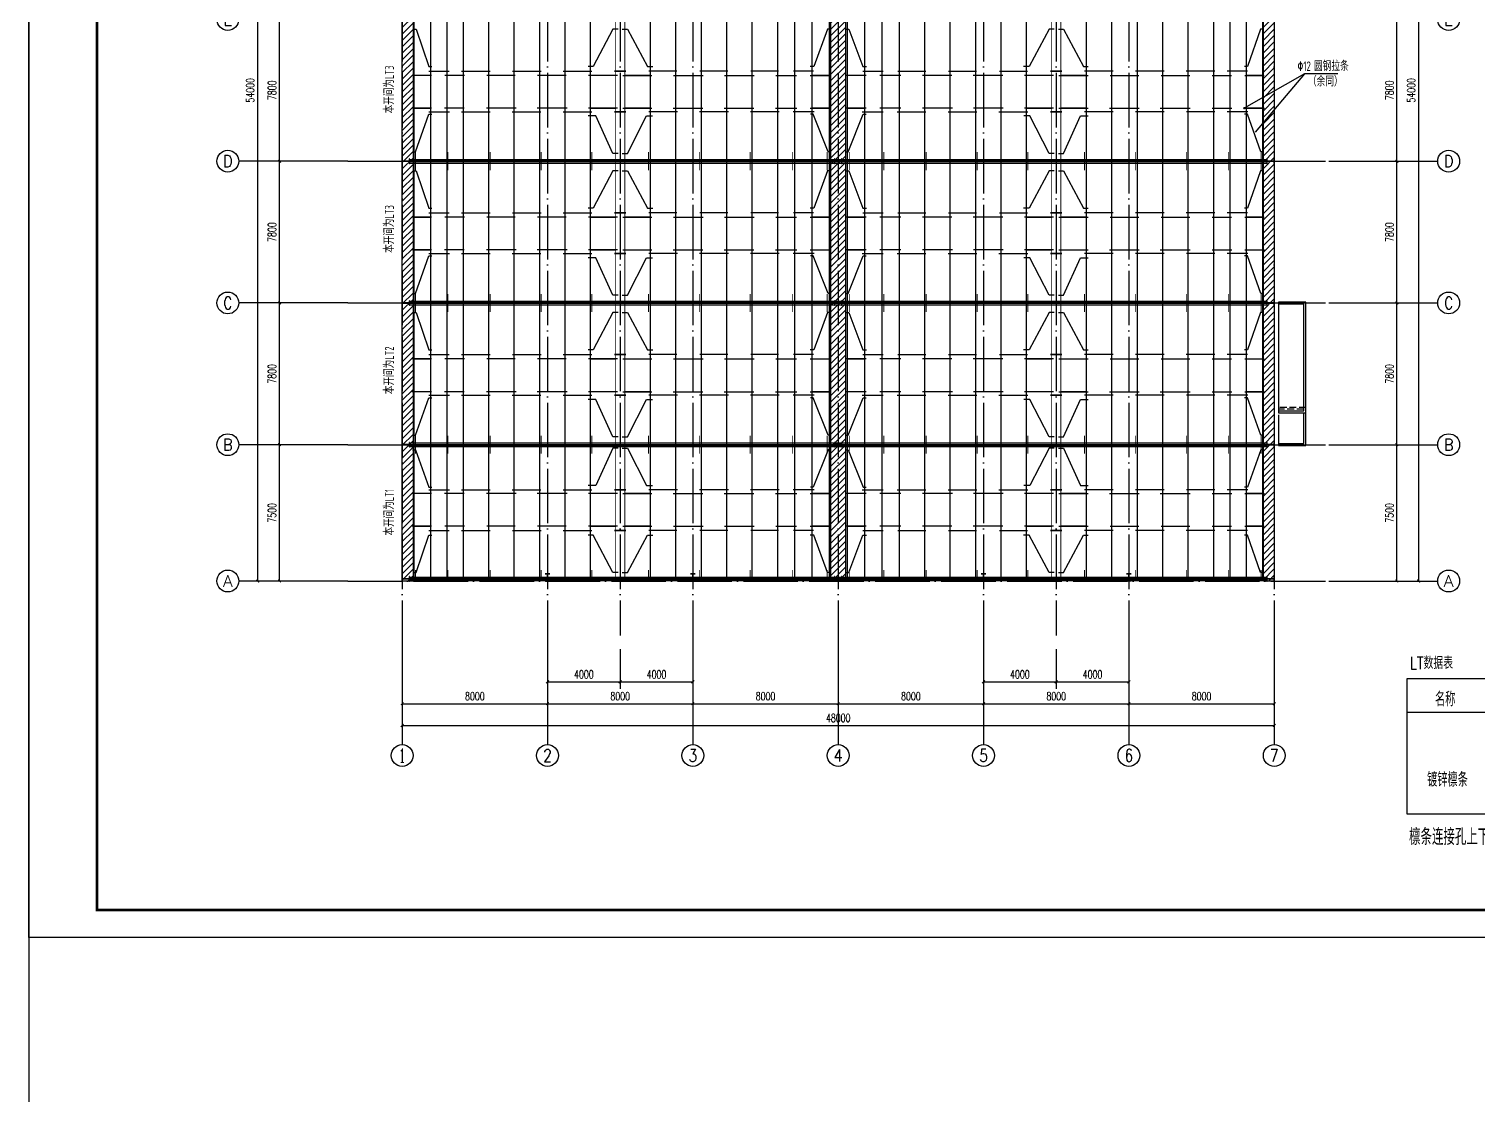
# Model space of a CAD drawing. Header units: millimetres. Extents: x 6950065 to 7140129, y 16284814 to 19754034.
# Drawn here: x 6955997 to 7035754, y 18344041 to 18402698 of the extents above; entities that cross this region are included whole.
import ezdxf
from ezdxf.enums import TextEntityAlignment as Align

# ---------------------------------------------------------------- set-up
doc = ezdxf.new("R2010")
doc.units = ezdxf.units.MM
doc.header["$LTSCALE"] = 1500
doc.header["$MEASUREMENT"] = 0
doc.linetypes.add('DASH', pattern=[0.35, 0.25, -0.1])
doc.linetypes.add('DOTE', pattern=[2.42, 2, -0.2, 0.02, -0.2])
doc.layers.get('Defpoints').update_dxf_attribs({"color": 1})
for name, color, linetype in [('1', 7, 'Continuous'), ('AXIS_TEXT', 7, 'Continuous'), ('AXIS_外部', 171, 'Continuous'), ('COLUMN', 2, 'Continuous'), ('C型钢', 6, 'Continuous'), ('DIM_ELEV', 3, 'Continuous'), ('DOTE', 250, 'DOTE'), ('HANDRAIL', 3, 'Continuous'), ('S-TEXT', 7, 'Continuous'), ('SURFACE', 6, 'Continuous'), ('TEXT', 7, 'Continuous'), ('TK', 4, 'Continuous'), ('WINDOW', 140, 'Continuous'), ('文字', 31, 'Continuous'), ('细实线', 7, 'Continuous')]:
    doc.layers.add(name, color=color, linetype=linetype)
doc.styles.add('_HZDX', font='txt.shx', dxfattribs={"width": 0.8, "bigfont": 'HZDX.shx'})
doc.styles.add('_TCH_AXIS', font='COMPLEX', dxfattribs={"bigfont": 'GBCBIG'})
doc.styles.add('_TCH_DIM_T3', font='SIMPLEX', dxfattribs={"width": 0.705882, "bigfont": 'GBCBIG'})
doc.styles.add('COMPLEX', font='COMPLEX')
doc.styles.add('HZDX', font='txt', dxfattribs={"height": 4, "bigfont": 'HZDX'})
doc.styles.add('TSSD_Dimension', font='Tssdeng.shx', dxfattribs={"width": 0.7, "bigfont": 'hztxt.shx'})
doc.styles.add('TSSD_Label', font='Tssdeng.shx', dxfattribs={"width": 0.7, "bigfont": 'hztxt.shx'})
doc.styles.add('TSSD_REIN', font='tssdeng.shx', dxfattribs={"width": 0.7, "bigfont": 'tssdchn.shx'})
doc.dimstyles.new('_TCH_ARCH&&150', dxfattribs={"dimtxt": 446.25, "dimasz": 150, "dimexe": 375, "dimexo": 450, "dimgap": 189.375, "dimtad": 1, "dimdec": 0, "dimzin": 0, "dimdsep": 46, "dimtxsty": '_TCH_DIM_T3', "dimblk": 'ARCHTICK', "dimcen": 0.09, "dimclrt": 7, "dimazin": 2, "dimtfac": 1, "dimtdec": 0, "dimtix": 1, "dimtmove": 2, "dimatfit": 3, "dimfxl": 0, "dimtolj": 1, "dimtzin": 0, "dimarcsym": 0})
pattern_1 = [(45, (1911566.23, -257033.43), (-176.7766953, 176.7766953), [])]

# ---------------------------------------------------------------- blocks, each defined once
blk = doc.blocks.new('A$C3ACC4A1C')
at = {"layer": 'COLUMN'}
h = blk.add_hatch(color=256, dxfattribs=at)
h.paths.add_polyline_path([(125, 400), (0, 400), (0, 388), (120, 388), (120, 200), (125, 200)])
h.paths.add_polyline_path([(250, 400), (125, 400), (125, 200), (130, 200), (130, 388), (250, 388)])
h.paths.add_polyline_path([(250, 12), (130, 12), (130, 200), (125, 200), (125, 0), (250, 0)])
h.paths.add_polyline_path([(125, 200), (120, 200), (120, 12), (0, 12), (0, 0), (125, 0)])
blk.add_lwpolyline([(0, 0), (0, 12), (120, 12), (120, 388), (0, 388), (0, 400), (250, 400), (250, 388), (130, 388), (130, 12), (250, 12), (250, 0)], close=True, dxfattribs=at)
blk = doc.blocks.new('fghgjhjkh')
at = {"color": 35, "linetype": 'ByBlock', "ltscale": 3}
for p, q in [((5065372, 18794990), (5112572, 18794990)), ((5065372, 18794910), (5112572, 18794910)), ((5065372, 18794870), (5112572, 18794870)), ((5065372, 18794790), (5112572, 18794790))]:
    blk.add_line(p, q, dxfattribs=at)
for points in [[(5065372, 18794990), (5065372, 18794790)], [(5112572, 18794990), (5112572, 18794790)]]:
    blk.add_lwpolyline(points, dxfattribs=at)
blk = doc.blocks.new('_ArchTick')
at = {"color": 0, "linetype": 'ByBlock', "const_width": 0.4}
blk.add_lwpolyline([(-0.5, -0.5), (0.5, 0.5)], dxfattribs=at)
blk = doc.blocks.new('*D16')
at = {"layer": 'Defpoints', "color": 0}
for p in [(6984538, 18369024), (6988538, 18369024), (6988538, 18366773)]:
    blk.add_point(p, dxfattribs=at)
at = {"layer": 'DIM_ELEV', "color": 0, "lineweight": -2}
for p, q in [((6984538, 18368574), (6984538, 18366398)), ((6988538, 18368574), (6988538, 18366398)), ((6984538, 18366773), (6988538, 18366773))]:
    blk.add_line(p, q, dxfattribs=at)
at = {"layer": 'DIM_ELEV', "color": 0, "lineweight": -2, "xscale": 150, "yscale": 150, "zscale": 150, "rotation": 180}
blk.add_blockref('_ArchTick', (6984538, 18366773), dxfattribs=at)
at = {"layer": 'DIM_ELEV', "color": 0, "lineweight": -2, "xscale": 150, "yscale": 150, "zscale": 150}
blk.add_blockref('_ArchTick', (6988538, 18366773), dxfattribs=at)
at = {"layer": 'DIM_ELEV', "color": 7, "insert": (6986538, 18367186), "char_height": 446.2, "attachment_point": 5, "style": '_TCH_DIM_T3'}
blk.add_mtext('\\A1;4000', dxfattribs=at)
blk = doc.blocks.new('*D17')
at = {"layer": 'Defpoints', "color": 0}
for p in [(6988538, 18369024), (6992538, 18369024), (6992538, 18366773)]:
    blk.add_point(p, dxfattribs=at)
at = {"layer": 'DIM_ELEV', "color": 0, "lineweight": -2}
for p, q in [((6988538, 18368574), (6988538, 18366398)), ((6992538, 18368574), (6992538, 18366398)), ((6988538, 18366773), (6992538, 18366773))]:
    blk.add_line(p, q, dxfattribs=at)
at = {"layer": 'DIM_ELEV', "color": 0, "lineweight": -2, "xscale": 150, "yscale": 150, "zscale": 150, "rotation": 180}
blk.add_blockref('_ArchTick', (6988538, 18366773), dxfattribs=at)
at = {"layer": 'DIM_ELEV', "color": 0, "lineweight": -2, "xscale": 150, "yscale": 150, "zscale": 150}
blk.add_blockref('_ArchTick', (6992538, 18366773), dxfattribs=at)
at = {"layer": 'DIM_ELEV', "color": 7, "insert": (6990538, 18367186), "char_height": 446.2, "attachment_point": 5, "style": '_TCH_DIM_T3'}
blk.add_mtext('\\A1;4000', dxfattribs=at)
blk = doc.blocks.new('*D18')
at = {"layer": 'Defpoints', "color": 0}
for p in [(7008538, 18369024), (7012538, 18369024), (7012538, 18366773)]:
    blk.add_point(p, dxfattribs=at)
at = {"layer": 'DIM_ELEV', "color": 0, "lineweight": -2}
for p, q in [((7008538, 18368574), (7008538, 18366398)), ((7012538, 18368574), (7012538, 18366398)), ((7008538, 18366773), (7012538, 18366773))]:
    blk.add_line(p, q, dxfattribs=at)
at = {"layer": 'DIM_ELEV', "color": 0, "lineweight": -2, "xscale": 150, "yscale": 150, "zscale": 150, "rotation": 180}
blk.add_blockref('_ArchTick', (7008538, 18366773), dxfattribs=at)
at = {"layer": 'DIM_ELEV', "color": 0, "lineweight": -2, "xscale": 150, "yscale": 150, "zscale": 150}
blk.add_blockref('_ArchTick', (7012538, 18366773), dxfattribs=at)
at = {"layer": 'DIM_ELEV', "color": 7, "insert": (7010538, 18367186), "char_height": 446.2, "attachment_point": 5, "style": '_TCH_DIM_T3'}
blk.add_mtext('\\A1;4000', dxfattribs=at)
blk = doc.blocks.new('*D19')
at = {"layer": 'Defpoints', "color": 0}
for p in [(7012538, 18369024), (7016538, 18369024), (7016538, 18366773)]:
    blk.add_point(p, dxfattribs=at)
at = {"layer": 'DIM_ELEV', "color": 0, "lineweight": -2}
for p, q in [((7012538, 18368574), (7012538, 18366398)), ((7016538, 18368574), (7016538, 18366398)), ((7012538, 18366773), (7016538, 18366773))]:
    blk.add_line(p, q, dxfattribs=at)
at = {"layer": 'DIM_ELEV', "color": 0, "lineweight": -2, "xscale": 150, "yscale": 150, "zscale": 150, "rotation": 180}
blk.add_blockref('_ArchTick', (7012538, 18366773), dxfattribs=at)
at = {"layer": 'DIM_ELEV', "color": 0, "lineweight": -2, "xscale": 150, "yscale": 150, "zscale": 150}
blk.add_blockref('_ArchTick', (7016538, 18366773), dxfattribs=at)
at = {"layer": 'DIM_ELEV', "color": 7, "insert": (7014538, 18367186), "char_height": 446.2, "attachment_point": 5, "style": '_TCH_DIM_T3'}
blk.add_mtext('\\A1;4000', dxfattribs=at)
blk = doc.blocks.new('fdghgfhgfhgfh')
at = {"layer": 'COLUMN'}
for p, q in [((5077279, 18680572), (5076658, 18680572)), ((5076665, 18680572), (5077287, 18680572)), ((5080093, 18680572), (5078555, 18680572)), ((5082893, 18680572), (5081355, 18680572)), ((5085693, 18680572), (5084155, 18680572)), ((5087617, 18680572), (5086505, 18680572)), ((5077279, 18678333), (5076658, 18678333)), ((5076665, 18678333), (5077287, 18678333)), ((5080125, 18678333), (5078542, 18678333)), ((5082925, 18678333), (5081342, 18678333)), ((5085725, 18678333), (5084142, 18678333)), ((5087648, 18678333), (5086492, 18678333))]:
    blk.add_line(p, q, dxfattribs=at)
at = {"layer": 'COLUMN', "color": 2, "const_width": 80}
for points in [[(5077222, 18680572), (5076722, 18680572)], [(5076722, 18680572), (5077222, 18680572)], [(5077222, 18680337), (5078622, 18680337)], [(5087522, 18680337), (5088472, 18680337)], [(5077222, 18678333), (5076722, 18678333)], [(5076722, 18678333), (5077222, 18678333)], [(5077222, 18678533), (5078622, 18678533)], [(5087522, 18678533), (5088472, 18678533)]]:
    blk.add_lwpolyline(points, dxfattribs=at)
at = {"layer": 'COLUMN', "color": 2}
for points in [[(5077115, 18680337), (5078721, 18680337)], [(5079911, 18680337), (5081539, 18680337)], [(5082711, 18680337), (5084339, 18680337)], [(5085534, 18680337), (5086675, 18680337)], [(5087434, 18680337), (5088575, 18680337)], [(5077115, 18678533), (5078721, 18678533)], [(5079888, 18678533), (5081528, 18678533)], [(5082688, 18678533), (5084328, 18678533)], [(5085526, 18678533), (5086687, 18678533)], [(5087426, 18678533), (5088587, 18678533)]]:
    blk.add_lwpolyline(points, dxfattribs=at)
at = {"layer": 'SURFACE'}
for points in [[(5077089, 18682888), (5077369, 18682888), (5078466, 18680828), (5078777, 18680828)], [(5088547, 18682888), (5088380, 18682888), (5087622, 18680831), (5087423, 18680831)], [(5077089, 18676046), (5077369, 18676046), (5078417, 18678107), (5078753, 18678107)], [(5088552, 18676139), (5088418, 18676139), (5087602, 18678200), (5087442, 18678200)]]:
    blk.add_lwpolyline(points, dxfattribs=at)
blk = doc.blocks.new('dfgfdgfdgd')
at = {"layer": 'COLUMN'}
for p, q in [((5066440, 18680572), (5067559, 18680572)), ((5068240, 18680572), (5069815, 18680572)), ((5071040, 18680572), (5072615, 18680572)), ((5073840, 18680572), (5075415, 18680572)), ((5066434, 18678333), (5067572, 18678333)), ((5068234, 18678333), (5069811, 18678333)), ((5071034, 18678333), (5072611, 18678333)), ((5073834, 18678333), (5075411, 18678333))]:
    blk.add_line(p, q, dxfattribs=at)
at = {"layer": 'COLUMN', "color": 2}
for points in [[(5066594, 18680337), (5065528, 18680337)], [(5068394, 18680337), (5067328, 18680337)], [(5071195, 18680337), (5069627, 18680337)], [(5073995, 18680337), (5072427, 18680337)], [(5076829, 18680337), (5075223, 18680337)], [(5066592, 18678533), (5065507, 18678533)], [(5068392, 18678533), (5067307, 18678533)], [(5071245, 18678533), (5069605, 18678533)], [(5074045, 18678533), (5072405, 18678533)], [(5076829, 18678533), (5075223, 18678533)]]:
    blk.add_lwpolyline(points, dxfattribs=at)
at = {"layer": 'COLUMN', "color": 2, "const_width": 80}
for points in [[(5066522, 18680337), (5065622, 18680337)], [(5076722, 18680337), (5075323, 18680337)], [(5066522, 18678533), (5065622, 18678533)], [(5076722, 18678533), (5075323, 18678533)]]:
    blk.add_lwpolyline(points, dxfattribs=at)
at = {"layer": 'SURFACE'}
for points in [[(5065565, 18682888), (5065734, 18682888), (5066436, 18680828), (5066609, 18680828)], [(5076856, 18682888), (5076576, 18682888), (5075479, 18680828), (5075217, 18680828)], [(5065537, 18676139), (5065707, 18676139), (5066436, 18678200), (5066609, 18678200)], [(5076856, 18676046), (5076576, 18676046), (5075628, 18678107), (5075217, 18678107)]]:
    blk.add_lwpolyline(points, dxfattribs=at)
blk = doc.blocks.new('dfgfdgdfgdgfdgd')
at = {"layer": 'C型钢', "color": 4, "const_width": 50}
for points in [[(5065699, 18683132), (5065699, 18682634)], [(5067482, 18683132), (5067482, 18682634)], [(5069813, 18683132), (5069813, 18682634)], [(5072618, 18683132), (5072618, 18682634)], [(5075411, 18683132), (5075411, 18682634)], [(5078533, 18683132), (5078533, 18682634)], [(5081326, 18683132), (5081326, 18682634)], [(5084131, 18683132), (5084131, 18682634)], [(5086463, 18683132), (5086463, 18682634)], [(5088362, 18683132), (5088362, 18682634)]]:
    blk.add_lwpolyline(points, dxfattribs=at)
blk = doc.blocks.new('jklj')
at = {"layer": 'C型钢', "color": 3}
blk.add_blockref('dfgfdgdfgdgfdgd', (0, -6777), dxfattribs=at)
at = {"layer": 'C型钢', "color": 3, "xscale": -1}
blk.add_blockref('dfgfdgdfgdgfdgd', (10177945, -6777), dxfattribs=at)
blk = doc.blocks.new('GeYuanFrame_46242643', base_point=(20.09, 4.53))
at = {"layer": 'TK'}
blk.add_lwpolyline([(20.09, 4.53), (20.09, 598.53), (861.09, 598.53), (861.09, 4.53)], close=True, dxfattribs=at)
at = {"layer": 'TK', "const_width": 1}
blk.add_lwpolyline([(45.09, 588.53), (851.09, 588.53), (851.09, 14.53), (45.09, 14.53)], close=True, dxfattribs=at)
blk = doc.blocks.new('*D1610')
at = {"layer": 'Defpoints', "color": 0}
for p in [(7027538, 18379823), (7031288, 18379823), (7027538, 18372323)]:
    blk.add_point(p, dxfattribs=at)
at = {"layer": 'DIM_ELEV', "color": 0, "lineweight": -2}
for p, q in [((7027988, 18379823), (7031663, 18379823)), ((7031288, 18372323), (7031288, 18379823)), ((7027988, 18372323), (7031663, 18372323))]:
    blk.add_line(p, q, dxfattribs=at)
at = {"layer": 'DIM_ELEV', "color": 0, "lineweight": -2, "xscale": 150, "yscale": 150, "zscale": 150}
for p, rotation in [((7031288, 18379823), 90), ((7031288, 18372323), 270)]:
    blk.add_blockref('_ArchTick', p, dxfattribs=dict(at, rotation=rotation))
at = {"layer": 'DIM_ELEV', "color": 7, "insert": (7030876, 18376073), "char_height": 446.2, "attachment_point": 5, "rotation": 90, "style": '_TCH_DIM_T3'}
blk.add_mtext('\\A1;7500', dxfattribs=at)
blk = doc.blocks.new('*D1611')
at = {"layer": 'Defpoints', "color": 0}
for p in [(7027538, 18387623), (7031288, 18387623), (7027538, 18379823)]:
    blk.add_point(p, dxfattribs=at)
at = {"layer": 'DIM_ELEV', "color": 0, "lineweight": -2}
for p, q in [((7027988, 18387623), (7031663, 18387623)), ((7031288, 18379823), (7031288, 18387623)), ((7027988, 18379823), (7031663, 18379823))]:
    blk.add_line(p, q, dxfattribs=at)
at = {"layer": 'DIM_ELEV', "color": 0, "lineweight": -2, "xscale": 150, "yscale": 150, "zscale": 150}
for p, rotation in [((7031288, 18387623), 90), ((7031288, 18379823), 270)]:
    blk.add_blockref('_ArchTick', p, dxfattribs=dict(at, rotation=rotation))
at = {"layer": 'DIM_ELEV', "color": 7, "insert": (7030876, 18383723), "char_height": 446.2, "attachment_point": 5, "rotation": 90, "style": '_TCH_DIM_T3'}
blk.add_mtext('\\A1;7800', dxfattribs=at)
blk = doc.blocks.new('*D1612')
at = {"layer": 'Defpoints', "color": 0}
for p in [(7027538, 18395423), (7031288, 18395423), (7027538, 18387623)]:
    blk.add_point(p, dxfattribs=at)
at = {"layer": 'DIM_ELEV', "color": 0, "lineweight": -2}
for p, q in [((7027988, 18395423), (7031663, 18395423)), ((7031288, 18387623), (7031288, 18395423)), ((7027988, 18387623), (7031663, 18387623))]:
    blk.add_line(p, q, dxfattribs=at)
at = {"layer": 'DIM_ELEV', "color": 0, "lineweight": -2, "xscale": 150, "yscale": 150, "zscale": 150}
for p, rotation in [((7031288, 18395423), 90), ((7031288, 18387623), 270)]:
    blk.add_blockref('_ArchTick', p, dxfattribs=dict(at, rotation=rotation))
at = {"layer": 'DIM_ELEV', "color": 7, "insert": (7030876, 18391523), "char_height": 446.2, "attachment_point": 5, "rotation": 90, "style": '_TCH_DIM_T3'}
blk.add_mtext('\\A1;7800', dxfattribs=at)
blk = doc.blocks.new('*D1613')
at = {"layer": 'Defpoints', "color": 0}
for p in [(7027538, 18403223), (7031288, 18403223), (7027538, 18395423)]:
    blk.add_point(p, dxfattribs=at)
at = {"layer": 'DIM_ELEV', "color": 0, "lineweight": -2}
for p, q in [((7027988, 18403223), (7031663, 18403223)), ((7031288, 18395423), (7031288, 18403223)), ((7027988, 18395423), (7031663, 18395423))]:
    blk.add_line(p, q, dxfattribs=at)
at = {"layer": 'DIM_ELEV', "color": 0, "lineweight": -2, "xscale": 150, "yscale": 150, "zscale": 150}
for p, rotation in [((7031288, 18403223), 90), ((7031288, 18395423), 270)]:
    blk.add_blockref('_ArchTick', p, dxfattribs=dict(at, rotation=rotation))
at = {"layer": 'DIM_ELEV', "color": 7, "insert": (7030876, 18399323), "char_height": 446.2, "attachment_point": 5, "rotation": 90, "style": '_TCH_DIM_T3'}
blk.add_mtext('\\A1;7800', dxfattribs=at)
blk = doc.blocks.new('*D1617')
at = {"layer": 'Defpoints', "color": 0}
for p in [(7027538, 18426323), (7032488, 18426323), (7027538, 18372323)]:
    blk.add_point(p, dxfattribs=at)
at = {"layer": 'DIM_ELEV', "color": 0, "lineweight": -2}
for p, q in [((7027988, 18426323), (7032863, 18426323)), ((7032488, 18372323), (7032488, 18426323)), ((7027988, 18372323), (7032863, 18372323))]:
    blk.add_line(p, q, dxfattribs=at)
at = {"layer": 'DIM_ELEV', "color": 0, "lineweight": -2, "xscale": 150, "yscale": 150, "zscale": 150}
for p, rotation in [((7032488, 18426323), 90), ((7032488, 18372323), 270)]:
    blk.add_blockref('_ArchTick', p, dxfattribs=dict(at, rotation=rotation))
at = {"layer": 'DIM_ELEV', "color": 7, "insert": (7032076, 18399323), "char_height": 446.2, "attachment_point": 5, "rotation": 90, "style": '_TCH_DIM_T3'}
blk.add_mtext('\\A1;54000', dxfattribs=at)
blk = doc.blocks.new('*D1618')
at = {"layer": 'Defpoints', "color": 0}
for p in [(6976538, 18369323), (6984538, 18369323), (6984538, 18365573)]:
    blk.add_point(p, dxfattribs=at)
at = {"layer": 'DIM_ELEV', "color": 0, "lineweight": -2}
for p, q in [((6976538, 18368873), (6976538, 18365198)), ((6984538, 18368873), (6984538, 18365198)), ((6976538, 18365573), (6984538, 18365573))]:
    blk.add_line(p, q, dxfattribs=at)
at = {"layer": 'DIM_ELEV', "color": 0, "lineweight": -2, "xscale": 150, "yscale": 150, "zscale": 150, "rotation": 180}
blk.add_blockref('_ArchTick', (6976538, 18365573), dxfattribs=at)
at = {"layer": 'DIM_ELEV', "color": 0, "lineweight": -2, "xscale": 150, "yscale": 150, "zscale": 150}
blk.add_blockref('_ArchTick', (6984538, 18365573), dxfattribs=at)
at = {"layer": 'DIM_ELEV', "color": 7, "insert": (6980538, 18365986), "char_height": 446.2, "attachment_point": 5, "style": '_TCH_DIM_T3'}
blk.add_mtext('\\A1;8000', dxfattribs=at)
blk = doc.blocks.new('*D1619')
at = {"layer": 'Defpoints', "color": 0}
for p in [(6984538, 18369323), (6992538, 18369323), (6992538, 18365573)]:
    blk.add_point(p, dxfattribs=at)
at = {"layer": 'DIM_ELEV', "color": 0, "lineweight": -2}
for p, q in [((6984538, 18368873), (6984538, 18365198)), ((6992538, 18368873), (6992538, 18365198)), ((6984538, 18365573), (6992538, 18365573))]:
    blk.add_line(p, q, dxfattribs=at)
at = {"layer": 'DIM_ELEV', "color": 0, "lineweight": -2, "xscale": 150, "yscale": 150, "zscale": 150, "rotation": 180}
blk.add_blockref('_ArchTick', (6984538, 18365573), dxfattribs=at)
at = {"layer": 'DIM_ELEV', "color": 0, "lineweight": -2, "xscale": 150, "yscale": 150, "zscale": 150}
blk.add_blockref('_ArchTick', (6992538, 18365573), dxfattribs=at)
at = {"layer": 'DIM_ELEV', "color": 7, "insert": (6988538, 18365986), "char_height": 446.2, "attachment_point": 5, "style": '_TCH_DIM_T3'}
blk.add_mtext('\\A1;8000', dxfattribs=at)
blk = doc.blocks.new('*D1620')
at = {"layer": 'Defpoints', "color": 0}
for p in [(6992538, 18369323), (7000538, 18369323), (7000538, 18365573)]:
    blk.add_point(p, dxfattribs=at)
at = {"layer": 'DIM_ELEV', "color": 0, "lineweight": -2}
for p, q in [((6992538, 18368873), (6992538, 18365198)), ((7000538, 18368873), (7000538, 18365198)), ((6992538, 18365573), (7000538, 18365573))]:
    blk.add_line(p, q, dxfattribs=at)
at = {"layer": 'DIM_ELEV', "color": 0, "lineweight": -2, "xscale": 150, "yscale": 150, "zscale": 150, "rotation": 180}
blk.add_blockref('_ArchTick', (6992538, 18365573), dxfattribs=at)
at = {"layer": 'DIM_ELEV', "color": 0, "lineweight": -2, "xscale": 150, "yscale": 150, "zscale": 150}
blk.add_blockref('_ArchTick', (7000538, 18365573), dxfattribs=at)
at = {"layer": 'DIM_ELEV', "color": 7, "insert": (6996538, 18365986), "char_height": 446.2, "attachment_point": 5, "style": '_TCH_DIM_T3'}
blk.add_mtext('\\A1;8000', dxfattribs=at)
blk = doc.blocks.new('*D1621')
at = {"layer": 'Defpoints', "color": 0}
for p in [(7000538, 18369323), (7008538, 18369323), (7008538, 18365573)]:
    blk.add_point(p, dxfattribs=at)
at = {"layer": 'DIM_ELEV', "color": 0, "lineweight": -2}
for p, q in [((7000538, 18368873), (7000538, 18365198)), ((7008538, 18368873), (7008538, 18365198)), ((7000538, 18365573), (7008538, 18365573))]:
    blk.add_line(p, q, dxfattribs=at)
at = {"layer": 'DIM_ELEV', "color": 0, "lineweight": -2, "xscale": 150, "yscale": 150, "zscale": 150, "rotation": 180}
blk.add_blockref('_ArchTick', (7000538, 18365573), dxfattribs=at)
at = {"layer": 'DIM_ELEV', "color": 0, "lineweight": -2, "xscale": 150, "yscale": 150, "zscale": 150}
blk.add_blockref('_ArchTick', (7008538, 18365573), dxfattribs=at)
at = {"layer": 'DIM_ELEV', "color": 7, "insert": (7004538, 18365986), "char_height": 446.2, "attachment_point": 5, "style": '_TCH_DIM_T3'}
blk.add_mtext('\\A1;8000', dxfattribs=at)
blk = doc.blocks.new('*D1622')
at = {"layer": 'Defpoints', "color": 0}
for p in [(7008538, 18369323), (7016538, 18369323), (7016538, 18365573)]:
    blk.add_point(p, dxfattribs=at)
at = {"layer": 'DIM_ELEV', "color": 0, "lineweight": -2}
for p, q in [((7008538, 18368873), (7008538, 18365198)), ((7016538, 18368873), (7016538, 18365198)), ((7008538, 18365573), (7016538, 18365573))]:
    blk.add_line(p, q, dxfattribs=at)
at = {"layer": 'DIM_ELEV', "color": 0, "lineweight": -2, "xscale": 150, "yscale": 150, "zscale": 150, "rotation": 180}
blk.add_blockref('_ArchTick', (7008538, 18365573), dxfattribs=at)
at = {"layer": 'DIM_ELEV', "color": 0, "lineweight": -2, "xscale": 150, "yscale": 150, "zscale": 150}
blk.add_blockref('_ArchTick', (7016538, 18365573), dxfattribs=at)
at = {"layer": 'DIM_ELEV', "color": 7, "insert": (7012538, 18365986), "char_height": 446.2, "attachment_point": 5, "style": '_TCH_DIM_T3'}
blk.add_mtext('\\A1;8000', dxfattribs=at)
blk = doc.blocks.new('*D1623')
at = {"layer": 'Defpoints', "color": 0}
for p in [(7016538, 18369323), (7024538, 18369323), (7024538, 18365573)]:
    blk.add_point(p, dxfattribs=at)
at = {"layer": 'DIM_ELEV', "color": 0, "lineweight": -2}
for p, q in [((7016538, 18368873), (7016538, 18365198)), ((7024538, 18368873), (7024538, 18365198)), ((7016538, 18365573), (7024538, 18365573))]:
    blk.add_line(p, q, dxfattribs=at)
at = {"layer": 'DIM_ELEV', "color": 0, "lineweight": -2, "xscale": 150, "yscale": 150, "zscale": 150, "rotation": 180}
blk.add_blockref('_ArchTick', (7016538, 18365573), dxfattribs=at)
at = {"layer": 'DIM_ELEV', "color": 0, "lineweight": -2, "xscale": 150, "yscale": 150, "zscale": 150}
blk.add_blockref('_ArchTick', (7024538, 18365573), dxfattribs=at)
at = {"layer": 'DIM_ELEV', "color": 7, "insert": (7020538, 18365986), "char_height": 446.2, "attachment_point": 5, "style": '_TCH_DIM_T3'}
blk.add_mtext('\\A1;8000', dxfattribs=at)
blk = doc.blocks.new('*D1624')
at = {"layer": 'Defpoints', "color": 0}
for p in [(6976538, 18369323), (7024538, 18369323), (7024538, 18364373)]:
    blk.add_point(p, dxfattribs=at)
at = {"layer": 'DIM_ELEV', "color": 0, "lineweight": -2}
for p, q in [((6976538, 18368873), (6976538, 18363998)), ((7024538, 18368873), (7024538, 18363998)), ((6976538, 18364373), (7024538, 18364373))]:
    blk.add_line(p, q, dxfattribs=at)
at = {"layer": 'DIM_ELEV', "color": 0, "lineweight": -2, "xscale": 150, "yscale": 150, "zscale": 150, "rotation": 180}
blk.add_blockref('_ArchTick', (6976538, 18364373), dxfattribs=at)
at = {"layer": 'DIM_ELEV', "color": 0, "lineweight": -2, "xscale": 150, "yscale": 150, "zscale": 150}
blk.add_blockref('_ArchTick', (7024538, 18364373), dxfattribs=at)
at = {"layer": 'DIM_ELEV', "color": 7, "insert": (7000538, 18364786), "char_height": 446.2, "attachment_point": 5, "style": '_TCH_DIM_T3'}
blk.add_mtext('\\A1;48000', dxfattribs=at)
blk = doc.blocks.new('*D1625')
at = {"layer": 'Defpoints', "color": 0}
for p in [(6969788, 18379823), (6973538, 18379823), (6973538, 18372323)]:
    blk.add_point(p, dxfattribs=at)
at = {"layer": 'DIM_ELEV', "color": 0, "lineweight": -2}
for p, q in [((6973088, 18379823), (6969413, 18379823)), ((6969788, 18372323), (6969788, 18379823)), ((6973088, 18372323), (6969413, 18372323))]:
    blk.add_line(p, q, dxfattribs=at)
at = {"layer": 'DIM_ELEV', "color": 0, "lineweight": -2, "xscale": 150, "yscale": 150, "zscale": 150}
for p, rotation in [((6969788, 18379823), 90), ((6969788, 18372323), 270)]:
    blk.add_blockref('_ArchTick', p, dxfattribs=dict(at, rotation=rotation))
at = {"layer": 'DIM_ELEV', "color": 7, "insert": (6969376, 18376073), "char_height": 446.2, "attachment_point": 5, "rotation": 90, "style": '_TCH_DIM_T3'}
blk.add_mtext('\\A1;7500', dxfattribs=at)
blk = doc.blocks.new('*D1626')
at = {"layer": 'Defpoints', "color": 0}
for p in [(6969788, 18387623), (6973538, 18387623), (6973538, 18379823)]:
    blk.add_point(p, dxfattribs=at)
at = {"layer": 'DIM_ELEV', "color": 0, "lineweight": -2}
for p, q in [((6973088, 18387623), (6969413, 18387623)), ((6969788, 18379823), (6969788, 18387623)), ((6973088, 18379823), (6969413, 18379823))]:
    blk.add_line(p, q, dxfattribs=at)
at = {"layer": 'DIM_ELEV', "color": 0, "lineweight": -2, "xscale": 150, "yscale": 150, "zscale": 150}
for p, rotation in [((6969788, 18387623), 90), ((6969788, 18379823), 270)]:
    blk.add_blockref('_ArchTick', p, dxfattribs=dict(at, rotation=rotation))
at = {"layer": 'DIM_ELEV', "color": 7, "insert": (6969376, 18383723), "char_height": 446.2, "attachment_point": 5, "rotation": 90, "style": '_TCH_DIM_T3'}
blk.add_mtext('\\A1;7800', dxfattribs=at)
blk = doc.blocks.new('*D1627')
at = {"layer": 'Defpoints', "color": 0}
for p in [(6969788, 18395423), (6973538, 18395423), (6973538, 18387623)]:
    blk.add_point(p, dxfattribs=at)
at = {"layer": 'DIM_ELEV', "color": 0, "lineweight": -2}
for p, q in [((6973088, 18395423), (6969413, 18395423)), ((6969788, 18387623), (6969788, 18395423)), ((6973088, 18387623), (6969413, 18387623))]:
    blk.add_line(p, q, dxfattribs=at)
at = {"layer": 'DIM_ELEV', "color": 0, "lineweight": -2, "xscale": 150, "yscale": 150, "zscale": 150}
for p, rotation in [((6969788, 18395423), 90), ((6969788, 18387623), 270)]:
    blk.add_blockref('_ArchTick', p, dxfattribs=dict(at, rotation=rotation))
at = {"layer": 'DIM_ELEV', "color": 7, "insert": (6969376, 18391523), "char_height": 446.2, "attachment_point": 5, "rotation": 90, "style": '_TCH_DIM_T3'}
blk.add_mtext('\\A1;7800', dxfattribs=at)
blk = doc.blocks.new('*D1628')
at = {"layer": 'Defpoints', "color": 0}
for p in [(6969788, 18403223), (6973538, 18403223), (6973538, 18395423)]:
    blk.add_point(p, dxfattribs=at)
at = {"layer": 'DIM_ELEV', "color": 0, "lineweight": -2}
for p, q in [((6973088, 18403223), (6969413, 18403223)), ((6969788, 18395423), (6969788, 18403223)), ((6973088, 18395423), (6969413, 18395423))]:
    blk.add_line(p, q, dxfattribs=at)
at = {"layer": 'DIM_ELEV', "color": 0, "lineweight": -2, "xscale": 150, "yscale": 150, "zscale": 150}
for p, rotation in [((6969788, 18403223), 90), ((6969788, 18395423), 270)]:
    blk.add_blockref('_ArchTick', p, dxfattribs=dict(at, rotation=rotation))
at = {"layer": 'DIM_ELEV', "color": 7, "insert": (6969376, 18399323), "char_height": 446.2, "attachment_point": 5, "rotation": 90, "style": '_TCH_DIM_T3'}
blk.add_mtext('\\A1;7800', dxfattribs=at)
blk = doc.blocks.new('*D1632')
at = {"layer": 'Defpoints', "color": 0}
for p in [(6968588, 18426323), (6973538, 18426323), (6973538, 18372323)]:
    blk.add_point(p, dxfattribs=at)
at = {"layer": 'DIM_ELEV', "color": 0, "lineweight": -2}
for p, q in [((6973088, 18426323), (6968213, 18426323)), ((6968588, 18372323), (6968588, 18426323)), ((6973088, 18372323), (6968213, 18372323))]:
    blk.add_line(p, q, dxfattribs=at)
at = {"layer": 'DIM_ELEV', "color": 0, "lineweight": -2, "xscale": 150, "yscale": 150, "zscale": 150}
for p, rotation in [((6968588, 18426323), 90), ((6968588, 18372323), 270)]:
    blk.add_blockref('_ArchTick', p, dxfattribs=dict(at, rotation=rotation))
at = {"layer": 'DIM_ELEV', "color": 7, "insert": (6968176, 18399323), "char_height": 446.2, "attachment_point": 5, "rotation": 90, "style": '_TCH_DIM_T3'}
blk.add_mtext('\\A1;54000', dxfattribs=at)
blk = doc.blocks.new('_AXISO')
blk.add_circle((0, 0), 0.5)
at = {"layer": 'AXIS_TEXT', "style": 'COMPLEX', "width": 1.041667}
blk.add_attdef('A', text='', height=0.56, dxfattribs=at).set_placement((-0.25, -0.28), (0.25, -0.28), align=Align.FIT)

msp = doc.modelspace()

# ---------------------------------------------------------------- hatches: boundary and pattern name
at = {"layer": 'C型钢'}
h = msp.add_hatch(dxfattribs=at)
h.set_pattern_fill('ANSI31', scale=2000, style=0)
h.set_pattern_definition(pattern_1)
h.paths.add_polyline_path([(6977138.5, 18426323.5), (6976538.5, 18426323.5), (6976538.5, 18372323.5), (6977138.5, 18372323.5)])
h.paths.add_polyline_path([(7024538.5, 18426323.5), (7023938.5, 18426323.5), (7023938.5, 18372323.5), (7024538.5, 18372323.5)])
h = msp.add_hatch(dxfattribs=at)
h.set_pattern_fill('ANSI31', scale=2000, style=0)
h.set_pattern_definition(pattern_1)
h.paths.add_polyline_path([(7000938.5, 18426323.5), (7000138.5, 18426323.5), (7000138.5, 18372323.5), (7000938.5, 18372323.5)])

# ---------------------------------------------------------------- linework, layer by layer
at = {"layer": 'C型钢', "color": 3}
msp.add_lwpolyline([(6955997, 19754034.2), (6955997, 16284813.9)], dxfattribs=at)
at = {"layer": 'C型钢', "color": 6}
for points in [[(6976538.5, 18426323.5), (6977138.5, 18426323.5), (6977138.5, 18372323.5), (6976538.5, 18372323.5)], [(7000138.5, 18426323.5), (7000938.5, 18426323.5), (7000938.5, 18372323.5), (7000138.5, 18372323.5)], [(7024538.5, 18372323.5), (7023938.5, 18372323.5), (7023938.5, 18426323.5), (7024538.5, 18426323.5)]]:
    msp.add_lwpolyline(points, close=True, dxfattribs=at)
at = {"layer": 'DIM_ELEV'}
for p, q in [((6973538.5, 18395423.5), (6967538.5, 18395423.5)), ((7027538.5, 18395423.5), (7033538.5, 18395423.5)), ((6973538.5, 18387623.5), (6967538.5, 18387623.5)), ((7027538.5, 18387623.5), (7033538.5, 18387623.5)), ((6973538.5, 18379823.5), (6967538.5, 18379823.5)), ((7027538.5, 18379823.5), (7033538.5, 18379823.5)), ((6973538.5, 18372323.5), (6967538.5, 18372323.5)), ((7027538.5, 18372323.5), (7033538.5, 18372323.5)), ((6976538.5, 18369323.5), (6976538.5, 18363323.5)), ((6984538.5, 18369323.5), (6984538.5, 18363323.5)), ((6992538.5, 18369323.5), (6992538.5, 18363323.5)), ((7000538.5, 18369323.5), (7000538.5, 18363323.5)), ((7008538.5, 18369323.5), (7008538.5, 18363323.5)), ((7016538.5, 18369323.5), (7016538.5, 18363323.5)), ((7024538.5, 18369323.5), (7024538.5, 18363323.5))]:
    msp.add_line(p, q, dxfattribs=at)
at = {"layer": 'DOTE', "color": 1}
for p, q in [((6976538.5, 18429323.5), (6976538.5, 18369323.5)), ((6984538.5, 18429323.5), (6984538.5, 18369323.5)), ((6988538.5, 18429323.5), (6988538.5, 18369323.5)), ((6992538.5, 18429323.5), (6992538.5, 18369323.5)), ((7000538.5, 18429323.5), (7000538.5, 18369323.5)), ((7008538.5, 18429323.5), (7008538.5, 18369323.5)), ((7012538.5, 18429323.5), (7012538.5, 18369323.5)), ((7016538.5, 18429323.5), (7016538.5, 18369323.5)), ((7024538.5, 18429323.5), (7024538.5, 18369323.5)), ((6973538.5, 18395423.5), (7029911.4, 18395423.5)), ((6973538.5, 18387623.5), (7029911.4, 18387623.5)), ((6973538.5, 18379823.5), (7029911.4, 18379823.5)), ((6973538.5, 18372323.5), (7029911.4, 18372323.5))]:
    msp.add_line(p, q, dxfattribs=at)
at = {"layer": 'HANDRAIL', "color": 3, "linetype": 'ByBlock'}
for p, q in [((6977188.5, 18426098.5), (6977188.5, 18372543.5)), ((6978088.5, 18426098.5), (6978088.5, 18372543.5)), ((6978988.5, 18426098.5), (6978988.5, 18372543.5)), ((6979888.5, 18426098.5), (6979888.5, 18372543.5)), ((6981288.5, 18426098.5), (6981288.5, 18372543.5)), ((6982688.5, 18426098.5), (6982688.5, 18372543.5)), ((6984088.5, 18426098.5), (6984088.5, 18372543.5)), ((6985488.5, 18426098.5), (6985488.5, 18372543.5)), ((6986888.5, 18426098.5), (6986888.5, 18372543.5)), ((6990188.5, 18426098.5), (6990188.5, 18372543.5)), ((6991588.5, 18426098.5), (6991588.5, 18372543.5)), ((6992988.5, 18426098.5), (6992988.5, 18372543.5)), ((6994388.5, 18426098.5), (6994388.5, 18372543.5)), ((6995788.5, 18426098.5), (6995788.5, 18372543.5)), ((6997188.5, 18426098.5), (6997188.5, 18372543.5)), ((6998138.5, 18426098.5), (6998138.5, 18372543.5)), ((6999088.5, 18426098.5), (6999088.5, 18372543.5)), ((7000038.5, 18426098.5), (7000038.5, 18372543.5)), ((7001038.5, 18426098.5), (7001038.5, 18372543.5)), ((7001988.5, 18426098.5), (7001988.5, 18372543.5)), ((7002938.5, 18426098.5), (7002938.5, 18372543.5)), ((7003888.5, 18426098.5), (7003888.5, 18372543.5)), ((7005288.5, 18426098.5), (7005288.5, 18372543.5)), ((7006688.5, 18426098.5), (7006688.5, 18372543.5)), ((7008088.5, 18426098.5), (7008088.5, 18372543.5)), ((7009488.5, 18426098.5), (7009488.5, 18372543.5)), ((7010888.5, 18426098.5), (7010888.5, 18372543.5)), ((7014188.5, 18426098.5), (7014188.5, 18372543.5)), ((7015588.5, 18426098.5), (7015588.5, 18372543.5)), ((7016988.5, 18426098.5), (7016988.5, 18372543.5)), ((7018388.5, 18426098.5), (7018388.5, 18372543.5)), ((7019788.5, 18426098.5), (7019788.5, 18372543.5)), ((7021188.5, 18426098.5), (7021188.5, 18372543.5)), ((7022088.5, 18426098.5), (7022088.5, 18372543.5)), ((7022988.5, 18426098.5), (7022988.5, 18372543.5)), ((7023888.5, 18426098.5), (7023888.5, 18372543.5))]:
    msp.add_line(p, q, dxfattribs=at)
at = {"layer": 'HANDRAIL', "color": 4, "linetype": 'ByBlock', "const_width": 50}
for points in [[(6988288.5, 18426098.5), (6988288.5, 18372543.5)], [(6988788.5, 18426098.5), (6988788.5, 18372543.5)], [(7012288.5, 18426063.4), (7012288.5, 18372508.4)], [(7012788.5, 18426063.4), (7012788.5, 18372508.4)]]:
    msp.add_lwpolyline(points, dxfattribs=at)
at = {"layer": 'S-TEXT', "color": 3}
msp.add_line((7026199.3, 18400222.1), (7023483, 18397017.9), dxfattribs=at)
msp.add_lwpolyline([(7028041.8, 18400222.1), (7026199.3, 18400222.1), (7022886.3, 18398341.7)], dxfattribs=at)
at = {"layer": 'S-TEXT', "color": 3, "const_width": 60}
msp.add_lwpolyline([(7022912.4, 18398356.5, 1), (7022860.2, 18398326.9, 1)], format="xyb", close=True, dxfattribs=at)
at = {"layer": 'WINDOW', "linetype": 'DASH'}
for p, q in [((7026278.5, 18381873.5), (7024778.5, 18381873.5)), ((7026158.5, 18381773.5), (7024778.5, 18381773.5))]:
    msp.add_line(p, q, dxfattribs=at)
at = {"layer": 'WINDOW'}
msp.add_lwpolyline([(7026278.5, 18381573.5), (7026278.5, 18387673.5), (7024778.5, 18387673.5), (7024778.5, 18381573.5)], close=True, dxfattribs=at)
for points in [[(7024778.5, 18381693.5), (7026158.5, 18381693.5), (7026158.5, 18387553.5), (7024778.5, 18387553.5)], [(7024778.5, 18381473.5), (7024778.5, 18379773.5), (7026278.5, 18379773.5), (7026278.5, 18381573.5)], [(7024778.5, 18379893.5), (7026158.5, 18379893.5), (7026158.5, 18381573.5)]]:
    msp.add_lwpolyline(points, dxfattribs=at)
at = {"layer": '细实线'}
for p, q in [((7031858.2, 18359496.7), (7031858.2, 18366958.3)), ((7031858.2, 18366958.3), (7064469.6, 18366958.3)), ((7064469.6, 18365092.9), (7031858.2, 18365092.9)), ((7064469.6, 18359496.7), (7031858.2, 18359496.7))]:
    msp.add_line(p, q, dxfattribs=at)

# ---------------------------------------------------------------- block references
at = {"layer": 'AXIS_外部'}
for p in [(1911566.2, -399466.5), (1911566.2, -407266.5), (1911566.2, -415066.5), (1911566.2, -422446.5)]:
    msp.add_blockref('fghgjhjkh', p, dxfattribs=at)
at = {"layer": 'COLUMN', "xscale": -1, "rotation": 270}
for p in [(6976538.5, 18395298.5), (7000338.5, 18395298.5), (7024138.5, 18395298.5), (6976538.5, 18387498.5), (7000338.5, 18387498.5), (7024138.5, 18387498.5), (6976538.5, 18379698.5), (7000338.5, 18379698.5), (7024138.5, 18379698.5), (6976538.5, 18372318.5), (7000338.5, 18372318.5), (7024138.5, 18372318.5)]:
    msp.add_blockref('A$C3ACC4A1C', p, dxfattribs=at)
at = {"layer": 'COLUMN', "rotation": 180}
for p in [(6984663.5, 18372723.5), (6992663.5, 18372723.5), (7008663.5, 18372723.5), (7016663.5, 18372723.5)]:
    msp.add_blockref('A$C3ACC4A1C', p, dxfattribs=at)
at = {"layer": 'C型钢', "color": 3, "xscale": 150, "yscale": 150, "zscale": 150}
msp.add_blockref('GeYuanFrame_46242643', (6955997, 18352716.7), dxfattribs=at)
at = {"layer": 'C型钢', "color": 3}
for name, p in [('dfgfdgfdgd', (1911566.2, -280191.8)), ('fdghgfhgfhgfh', (1911566.2, -280191.8)), ('jklj', (1911566.2, -280433.4)), ('jklj', (1911566.2, -280931.6)), ('dfgfdgfdgd', (1911566.2, -287991.8)), ('fdghgfhgfhgfh', (1911566.2, -287991.8)), ('jklj', (1911566.2, -288233.4)), ('jklj', (1911566.2, -288731.6)), ('dfgfdgfdgd', (1911566.2, -295791.8)), ('fdghgfhgfhgfh', (1911566.2, -295791.8)), ('jklj', (1911566.2, -296033.4)), ('jklj', (1911566.2, -296531.6)), ('jklj', (1911566.2, -303433.4))]:
    msp.add_blockref(name, p, dxfattribs=at)
at = {"layer": 'C型钢', "color": 3, "xscale": -1}
for name, p in [('fdghgfhgfhgfh', (12089510.7, -280191.8)), ('dfgfdgfdgd', (12089510.7, -280191.8)), ('fdghgfhgfhgfh', (12089510.7, -287991.8)), ('dfgfdgfdgd', (12089510.7, -287991.8)), ('fdghgfhgfhgfh', (12089510.7, -295791.8)), ('dfgfdgfdgd', (12089510.7, -295791.8))]:
    msp.add_blockref(name, p, dxfattribs=at)
at = {"layer": 'C型钢', "color": 3, "xscale": -1, "rotation": 180}
for name in ['dfgfdgfdgd', 'fdghgfhgfhgfh']:
    msp.add_blockref(name, (1911566.2, 37055680.4), dxfattribs=at)
at = {"layer": 'C型钢', "color": 3, "rotation": 180}
for name in ['fdghgfhgfhgfh', 'dfgfdgfdgd']:
    msp.add_blockref(name, (12089510.7, 37055680.4), dxfattribs=at)
at = {"layer": 'DIM_ELEV'}
ref = msp.add_blockref('_AXISO', (6966938.5, 18403223.5), dxfattribs=dict(at, xscale=1200, yscale=1200, zscale=1200))
ref.add_attrib('A', 'E', dxfattribs={"layer": 'AXIS_TEXT', "height": 668.2, "style": '_TCH_AXIS'}).set_placement((6966683.9, 18402889.4), (6967193, 18402889.4), align=Align.FIT)
ref = msp.add_blockref('_AXISO', (7034138.5, 18403223.5), dxfattribs=dict(at, xscale=1200, yscale=1200, zscale=1200))
ref.add_attrib('A', 'E', dxfattribs={"layer": 'AXIS_TEXT', "height": 668.2, "style": '_TCH_AXIS'}).set_placement((7033883.9, 18402889.4), (7034393, 18402889.4), align=Align.FIT)
ref = msp.add_blockref('_AXISO', (6966938.5, 18395423.5), dxfattribs=dict(at, xscale=1200, yscale=1200, zscale=1200))
ref.add_attrib('A', 'D', dxfattribs={"layer": 'AXIS_TEXT', "height": 652.9, "style": '_TCH_AXIS'}).set_placement((6966674.2, 18395097), (6967202.7, 18395097), align=Align.FIT)
ref = msp.add_blockref('_AXISO', (7034138.5, 18395423.5), dxfattribs=dict(at, xscale=1200, yscale=1200, zscale=1200))
ref.add_attrib('A', 'D', dxfattribs={"layer": 'AXIS_TEXT', "height": 652.9, "style": '_TCH_AXIS'}).set_placement((7033874.2, 18395097), (7034402.7, 18395097), align=Align.FIT)
ref = msp.add_blockref('_AXISO', (6966938.5, 18387623.5), dxfattribs=dict(at, xscale=1200, yscale=1200, zscale=1200))
ref.add_attrib('A', 'C', dxfattribs={"layer": 'AXIS_TEXT', "height": 683.5, "style": '_TCH_AXIS'}).set_placement((6966694.4, 18387281.7), (6967182.6, 18387281.7), align=Align.FIT)
ref = msp.add_blockref('_AXISO', (7034138.5, 18387623.5), dxfattribs=dict(at, xscale=1200, yscale=1200, zscale=1200))
ref.add_attrib('A', 'C', dxfattribs={"layer": 'AXIS_TEXT', "height": 683.5, "style": '_TCH_AXIS'}).set_placement((7033894.4, 18387281.7), (7034382.6, 18387281.7), align=Align.FIT)
ref = msp.add_blockref('_AXISO', (6966938.5, 18379823.5), dxfattribs=dict(at, xscale=1200, yscale=1200, zscale=1200))
ref.add_attrib('A', 'B', dxfattribs={"layer": 'AXIS_TEXT', "height": 652.9, "style": '_TCH_AXIS'}).set_placement((6966674.2, 18379497), (6967202.7, 18379497), align=Align.FIT)
ref = msp.add_blockref('_AXISO', (7034138.5, 18379823.5), dxfattribs=dict(at, xscale=1200, yscale=1200, zscale=1200))
ref.add_attrib('A', 'B', dxfattribs={"layer": 'AXIS_TEXT', "height": 652.9, "style": '_TCH_AXIS'}).set_placement((7033874.2, 18379497), (7034402.7, 18379497), align=Align.FIT)
ref = msp.add_blockref('_AXISO', (6966938.5, 18372323.5), dxfattribs=dict(at, xscale=1200, yscale=1200, zscale=1200))
ref.add_attrib('A', 'A', dxfattribs={"layer": 'AXIS_TEXT', "height": 637.8, "style": '_TCH_AXIS'}).set_placement((6966665.2, 18372004.6), (6967211.8, 18372004.6), align=Align.FIT)
ref = msp.add_blockref('_AXISO', (7034138.5, 18372323.5), dxfattribs=dict(at, xscale=1200, yscale=1200, zscale=1200))
ref.add_attrib('A', 'A', dxfattribs={"layer": 'AXIS_TEXT', "height": 637.8, "style": '_TCH_AXIS'}).set_placement((7033865.2, 18372004.6), (7034411.8, 18372004.6), align=Align.FIT)
ref = msp.add_blockref('_AXISO', (6976538.5, 18362723.5), dxfattribs=dict(at, xscale=1200, yscale=1200, zscale=1200))
ref.add_attrib('A', '1', dxfattribs={"layer": 'AXIS_TEXT', "height": 772.1, "style": '_TCH_AXIS'}).set_placement((6976373, 18362337.4), (6976703.9, 18362337.4), align=Align.FIT)
ref = msp.add_blockref('_AXISO', (6984538.5, 18362723.5), dxfattribs=dict(at, xscale=1200, yscale=1200, zscale=1200))
ref.add_attrib('A', '2', dxfattribs={"layer": 'AXIS_TEXT', "height": 698.9, "style": '_TCH_AXIS'}).set_placement((6984305.5, 18362374), (6984771.5, 18362374), align=Align.FIT)
ref = msp.add_blockref('_AXISO', (6992538.5, 18362723.5), dxfattribs=dict(at, xscale=1200, yscale=1200, zscale=1200))
ref.add_attrib('A', '3', dxfattribs={"layer": 'AXIS_TEXT', "height": 698.9, "style": '_TCH_AXIS'}).set_placement((6992305.5, 18362374), (6992771.5, 18362374), align=Align.FIT)
ref = msp.add_blockref('_AXISO', (7000538.5, 18362723.5), dxfattribs=dict(at, xscale=1200, yscale=1200, zscale=1200))
ref.add_attrib('A', '4', dxfattribs={"layer": 'AXIS_TEXT', "height": 668.2, "style": '_TCH_AXIS'}).set_placement((7000283.9, 18362389.4), (7000793, 18362389.4), align=Align.FIT)
ref = msp.add_blockref('_AXISO', (7008538.5, 18362723.5), dxfattribs=dict(at, xscale=1200, yscale=1200, zscale=1200))
ref.add_attrib('A', '5', dxfattribs={"layer": 'AXIS_TEXT', "height": 698.9, "style": '_TCH_AXIS'}).set_placement((7008305.5, 18362374), (7008771.5, 18362374), align=Align.FIT)
ref = msp.add_blockref('_AXISO', (7016538.5, 18362723.5), dxfattribs=dict(at, xscale=1200, yscale=1200, zscale=1200))
ref.add_attrib('A', '6', dxfattribs={"layer": 'AXIS_TEXT', "height": 698.9, "style": '_TCH_AXIS'}).set_placement((7016305.5, 18362374), (7016771.5, 18362374), align=Align.FIT)
ref = msp.add_blockref('_AXISO', (7024538.5, 18362723.5), dxfattribs=dict(at, xscale=1200, yscale=1200, zscale=1200))
ref.add_attrib('A', '7', dxfattribs={"layer": 'AXIS_TEXT', "height": 698.9, "style": '_TCH_AXIS'}).set_placement((7024305.5, 18362374), (7024771.5, 18362374), align=Align.FIT)

# ---------------------------------------------------------------- texts
at = {"layer": '1', "color": 0, "linetype": 'Continuous', "style": '_HZDX', "width": 0.8}
msp.add_text('LT数据表', height=675, dxfattribs=at).set_placement((7033186.7, 18367277.4), align=Align.BOTTOM_CENTER)
at = {"layer": 'S-TEXT', "color": 3, "style": 'TSSD_REIN', "width": 0.7}
for s, p in [('%%13012', (7025822, 18400387)), ('圆钢拉条', (7026726.6, 18400387)), ('（余同）', (7026393, 18399544.7))]:
    msp.add_text(s, height=525, dxfattribs=at).set_placement(p)
at = {"layer": 'TEXT', "style": 'TSSD_Label', "width": 0.7}
for s, p in [('本开间为LT3', (6976086.8, 18398054.9)), ('本开间为LT3', (6976086.8, 18390378.9)), ('本开间为LT2', (6976086.8, 18382606.7)), ('本开间为LT1', (6976086.8, 18374826.2))]:
    msp.add_text(s, height=500, rotation=90, dxfattribs=at).set_placement(p)
at = {"layer": 'TEXT', "style": 'TSSD_Dimension', "width": 0.7}
msp.add_text('檩条连接孔上下错开开孔.a、b为檩条两端搭接长度', height=900, dxfattribs=at).set_placement((7031961.1, 18357798.1))
at = {"layer": '文字', "color": 7, "linetype": 'Continuous', "ltscale": 0.5, "style": 'HZDX', "width": 0.75}
for s, p in [('名称', (7033386.7, 18365425.8)), ('镀锌檩条', (7032953.6, 18361006.1))]:
    msp.add_text(s, height=787.5, dxfattribs=at).set_placement(p)

# ---------------------------------------------------------------- dimensions: what is measured, and where the dimension line sits
at = {"layer": 'DIM_ELEV'}
for p1, p2, distance, picture, middle in [((6973538.5, 18372323.5), (6973538.5, 18426323.5), 4950, '*D1632', (6968176, 18399323.5)), ((7027538.5, 18372323.5), (7027538.5, 18426323.5), -4950, '*D1617', (7032076, 18399323.5)), ((6973538.5, 18395423.5), (6973538.5, 18403223.5), 3750, '*D1628', (6969376, 18399323.5)), ((7027538.5, 18395423.5), (7027538.5, 18403223.5), -3750, '*D1613', (7030876, 18399323.5)), ((6973538.5, 18387623.5), (6973538.5, 18395423.5), 3750, '*D1627', (6969376, 18391523.5)), ((7027538.5, 18387623.5), (7027538.5, 18395423.5), -3750, '*D1612', (7030876, 18391523.5)), ((6973538.5, 18379823.5), (6973538.5, 18387623.5), 3750, '*D1626', (6969376, 18383723.5)), ((7027538.5, 18379823.5), (7027538.5, 18387623.5), -3750, '*D1611', (7030876, 18383723.5)), ((6973538.5, 18372323.5), (6973538.5, 18379823.5), 3750, '*D1625', (6969376, 18376073.5)), ((7027538.5, 18372323.5), (7027538.5, 18379823.5), -3750, '*D1610', (7030876, 18376073.5)), ((6976538.5, 18369323.5), (6984538.5, 18369323.5), -3750, '*D1618', (6980538.5, 18365986)), ((6976538.5, 18369323.5), (7024538.5, 18369323.5), -4950, '*D1624', (7000538.5, 18364786)), ((6984538.5, 18369323.5), (6992538.5, 18369323.5), -3750, '*D1619', (6988538.5, 18365986)), ((6984538.5, 18369024.3), (6988538.5, 18369024.3), -2250.8, '*D16', (6986538.5, 18367186)), ((6988538.5, 18369024.3), (6992538.5, 18369024.3), -2250.8, '*D17', (6990538.5, 18367186)), ((6992538.5, 18369323.5), (7000538.5, 18369323.5), -3750, '*D1620', (6996538.5, 18365986)), ((7000538.5, 18369323.5), (7008538.5, 18369323.5), -3750, '*D1621', (7004538.5, 18365986)), ((7008538.5, 18369323.5), (7016538.5, 18369323.5), -3750, '*D1622', (7012538.5, 18365986)), ((7008538.5, 18369024.3), (7012538.5, 18369024.3), -2250.8, '*D18', (7010538.5, 18367186)), ((7012538.5, 18369024.3), (7016538.5, 18369024.3), -2250.8, '*D19', (7014538.5, 18367186)), ((7016538.5, 18369323.5), (7024538.5, 18369323.5), -3750, '*D1623', (7020538.5, 18365986))]:
    dim = msp.add_aligned_dim(p1=p1, p2=p2, distance=distance, dimstyle='_TCH_ARCH&&150', dxfattribs=at)
    dim.commit()
    dim.dimension.update_dxf_attribs({"geometry": picture, "text_midpoint": middle})

doc.saveas('drawing.dxf')
